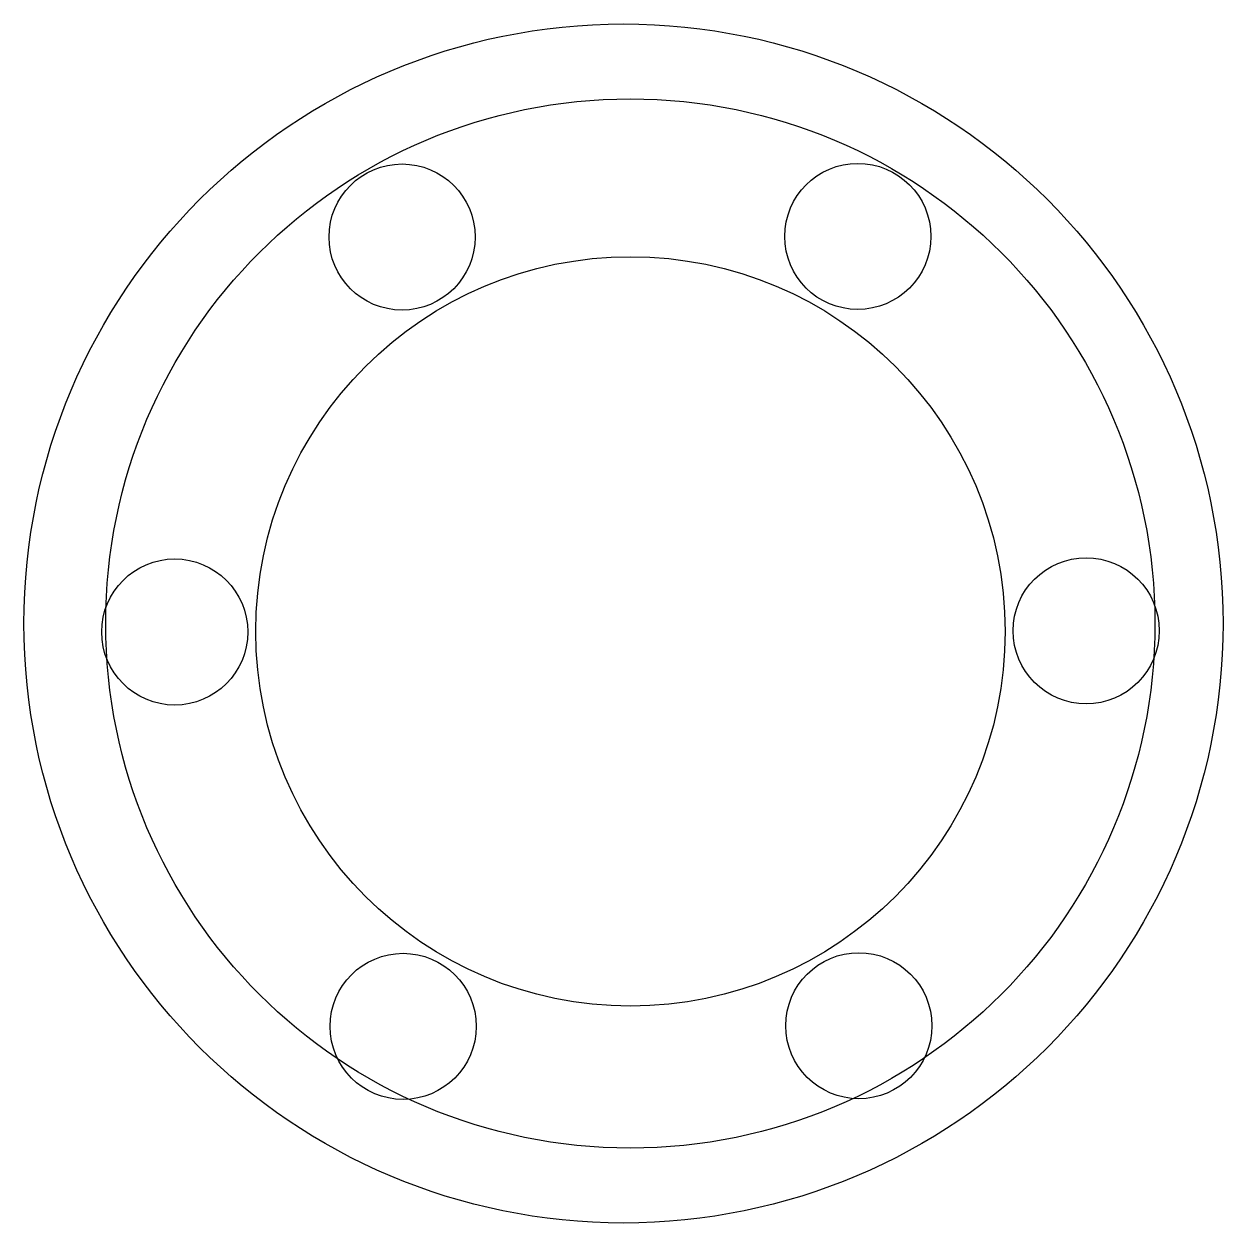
# Model space of a CAD drawing. Header units: millimetres. Extents: x 1464.4 to 1544.4, y 1965.2 to 2045.2.
import ezdxf

# ---------------------------------------------------------------- set-up
doc = ezdxf.new("R2010")
doc.units = ezdxf.units.MM

# ---------------------------------------------------------------- blocks, each defined once
blk = doc.blocks.new('*U2')
blk.add_circle((0, 0), 4.874)
blk = doc.blocks.new('*U3')
at = {"color": 0, "linetype": 'ByBlock', "lineweight": -2, "transparency": 16777216}
for p, rotation in [((1489.66, 2031.016), 299.9999999999999), ((1520.065, 2031.056), 240), ((1535.303, 2004.745), 180), ((1489.73, 1978.352), 59.99999999999999), ((1520.135, 1978.393), 120)]:
    blk.add_blockref('*U2', p, dxfattribs=dict(at, rotation=rotation))
blk.add_blockref('*U2', (1474.492, 2004.664), dxfattribs=at)

msp = doc.modelspace()

# ---------------------------------------------------------------- linework, layer by layer
for centre, radius in [((1504.433, 2005.231), 40), ((1504.887, 2005.231), 35), ((1504.897, 2004.704), 25)]:
    msp.add_circle(centre, radius)

# ---------------------------------------------------------------- block references
msp.add_blockref('*U3', (0, 0))

doc.saveas('drawing.dxf')
